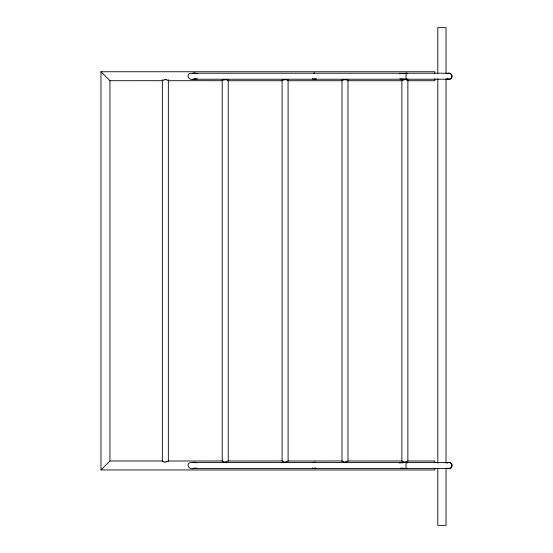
<?xml version="1.0" encoding="UTF-8"?>
<svg xmlns="http://www.w3.org/2000/svg" width="553" height="553" viewBox="0 0 553 553"><rect width="100%" height="100%" fill="white"/><g stroke="black" fill="none" stroke-linecap="round" stroke-linejoin="round"><path stroke-width="0.83" d="M101.012 469.912L109.909 461.022M447.156 463.138L448.283 462.571A5.896 4.168 90 0 1 449.789 462.571C453.349 463.656 451.891 468.446 449.859 468.343A5.896 4.168 90 0 1 448.283 468.363L447.709 468.149A2.993 2.993 0 0 0 452.015 465.764L452.022 465.702A2.993 2.993 0 0 0 448.213 462.591M447.253 73.826L448.283 73.335A5.896 4.168 90 0 1 449.789 73.335C453.419 74.572 451.842 79.217 449.859 79.114A5.896 4.168 90 0 1 448.283 79.127L447.529 78.823M164.179 79.777L162.395 80.697L109.95 80.724L109.95 460.974L162.347 460.974M228.223 80.724L282.113 80.724L283.938 79.777M288.099 80.724L341.996 80.724L343.821 79.777M347.982 80.724L401.879 80.724L403.704 79.777M407.803 461.015L434.817 460.974L434.817 462.64M168.271 461.022L222.23 460.974M167.822 461.306L166.508 461.921M407.271 461.354L406.04 461.921M224.062 79.777L222.278 80.697L168.34 80.724M226.391 461.921L228.182 461.002L282.113 460.974M286.274 461.921L288.065 461.002L341.996 460.974M346.157 461.921L347.948 461.002L401.879 460.974M316.316 78.83L315.735 78.996M316.122 468.128L315.735 468.232M197.345 78.789L195.029 79.107M196.854 468.108L195.029 468.343M399.266 73.756L406.614 73.238M399.266 462.985L406.614 462.474M193.937 79.19C187.882 81.332 184.902 72.519 192.679 73.238L449.036 73.238M314.304 79.217L313.641 79.217M193.937 468.426C187.861 470.617 184.944 461.679 192.679 462.474L449.036 462.474M314.304 468.453L313.641 468.453M313.62 73.245L314.304 73.252M313.62 462.481L314.304 462.488M192.679 79.224L449.036 79.224M192.679 468.46L449.036 468.46M407.865 80.724L434.817 80.724L434.817 78.692M192.679 73.238L194.027 73.279M406.614 79.224L399.888 78.803M192.679 462.474L194.027 462.515M406.614 468.46L400.517 468.121M195.029 73.362L197.677 73.736M195.029 462.598L196.522 462.778M406.04 79.777L406.877 80.137M346.157 79.777L347.001 80.137M286.274 79.777L287.118 80.137M226.391 79.777L227.235 80.137M166.508 79.777L167.352 80.137M403.704 461.921L402.867 461.561M343.821 461.921L342.984 461.561M283.938 461.921L283.101 461.561M224.062 461.921L223.218 461.561M164.179 461.921L163.335 461.561M101.012 71.786L109.909 80.683M446.043 73.445L446.043 27.65L437.81 27.65L437.81 73.445M446.043 78.63L446.043 463.138M446.043 468.322L446.043 525.35L437.81 525.35L437.81 468.322M437.81 78.63L437.81 463.138M434.817 73.404L434.817 71.745L100.971 71.745L100.971 469.96L434.817 469.96L434.817 468.156M407.865 79.687L407.865 461.154M401.879 79.687L401.879 461.154M347.982 79.687L347.982 461.154M341.996 79.687L341.996 461.154M288.099 79.687L288.099 461.154M282.113 79.687L282.113 461.154M228.223 79.687L228.223 461.154M222.23 79.687L222.23 461.154M168.34 79.687L168.34 461.154M162.347 79.687L162.347 461.154M448.49 73.286A2.993 2.993 0 0 1 451.974 76.826A2.993 2.993 0 0 1 447.398 78.74M406.614 73.107A3.131 1.21 -90 0 1 407.402 73.694M407.291 78.961A3.131 1.21 -90 0 1 406.614 79.362M406.476 79.197A3.028 0.622 90 0 1 405.978 76.231A3.028 0.622 90 0 1 406.476 73.266M194.967 78.747A22.403 17.454 0.3 0 1 193.985 78.823M194.062 72.927A22.403 18.173 -0.9 0 1 195.085 73.01M313.323 73.369A2.876 2.136 -90 0 1 313.613 73.362M313.613 79.107A2.876 2.136 -90 0 1 312.251 78.554M315.639 78.761A6.429 4.846 0.1 0 1 314.277 78.961M314.353 72.851A6.429 5.489 -4 0 1 314.657 72.878M405.854 461.72A2.433 1.279 -3.9 0 1 404.996 461.879M404.706 462.218A2.426 1.611 0 0 1 403.642 461.99M402.114 461.216A2.889 0.518 18.9 0 1 402.377 461.237M345.971 461.72A2.433 1.279 -3.9 0 1 345.113 461.879M344.823 462.225A2.433 1.611 0 0 1 343.759 461.99M342.231 461.223A2.889 0.518 18.9 0 1 342.501 461.237M286.088 461.72A2.433 1.279 -3.9 0 1 285.23 461.879M284.94 462.218A2.426 1.611 0 0 1 283.883 461.99M282.348 461.216A2.889 0.518 18.9 0 1 282.611 461.237M226.205 461.72A2.433 1.279 -3.9 0 1 225.354 461.879M225.057 462.218A2.426 1.611 0 0 1 224 461.99M222.465 461.216A2.889 0.518 18.9 0 1 222.735 461.237M166.329 461.72A2.426 1.272 -3.9 0 1 165.465 461.879M165.174 462.225A2.433 1.611 0 0 1 164.117 461.99M162.589 461.223A2.889 0.518 18.9 0 1 162.852 461.237M403.89 79.978A2.433 1.279 -3.9 0 1 404.748 79.819M405.045 79.48A2.433 1.611 0 0 1 406.102 79.715M407.623 80.482A2.889 0.518 18.9 0 1 407.361 80.462M344.007 79.978A2.433 1.279 -3.9 0 1 344.865 79.819M345.162 79.48A2.433 1.611 0 0 1 346.219 79.715M347.74 80.482A2.889 0.518 18.9 0 1 347.484 80.462M284.124 79.978A2.433 1.279 -3.9 0 1 284.982 79.819M285.279 79.48A2.433 1.611 0 0 1 286.336 79.715M287.864 80.482A2.889 0.518 18.9 0 1 287.601 80.462M224.242 79.978A2.426 1.272 -3.9 0 1 225.106 79.819M225.396 79.48A2.433 1.611 0 0 1 226.454 79.715M227.981 80.482A2.889 0.518 18.9 0 1 227.718 80.462M164.359 79.978A2.433 1.279 -3.9 0 1 165.216 79.819M165.506 79.48A2.426 1.611 0 0 1 166.571 79.715M168.105 80.482A2.889 0.518 18.9 0 1 167.836 80.462M194.967 467.976A22.403 17.454 0.3 0 1 193.985 468.052M194.062 462.163A22.403 18.173 -0.9 0 1 195.085 462.246M312.929 462.702A2.876 2.136 -90 0 1 313.613 462.591M313.613 468.343A2.876 2.136 -90 0 1 312.327 467.859M315.639 467.997A6.429 4.846 0.1 0 1 314.277 468.197M314.353 462.087A6.429 5.489 -4 0 1 315.251 462.204M406.614 462.343A3.131 1.21 -90 0 1 407.443 463.013M407.229 468.273A3.131 1.21 -90 0 1 406.614 468.598M406.476 468.432A3.028 0.622 90 0 1 405.978 465.467A3.028 0.622 90 0 1 406.476 462.502"/></g></svg>
